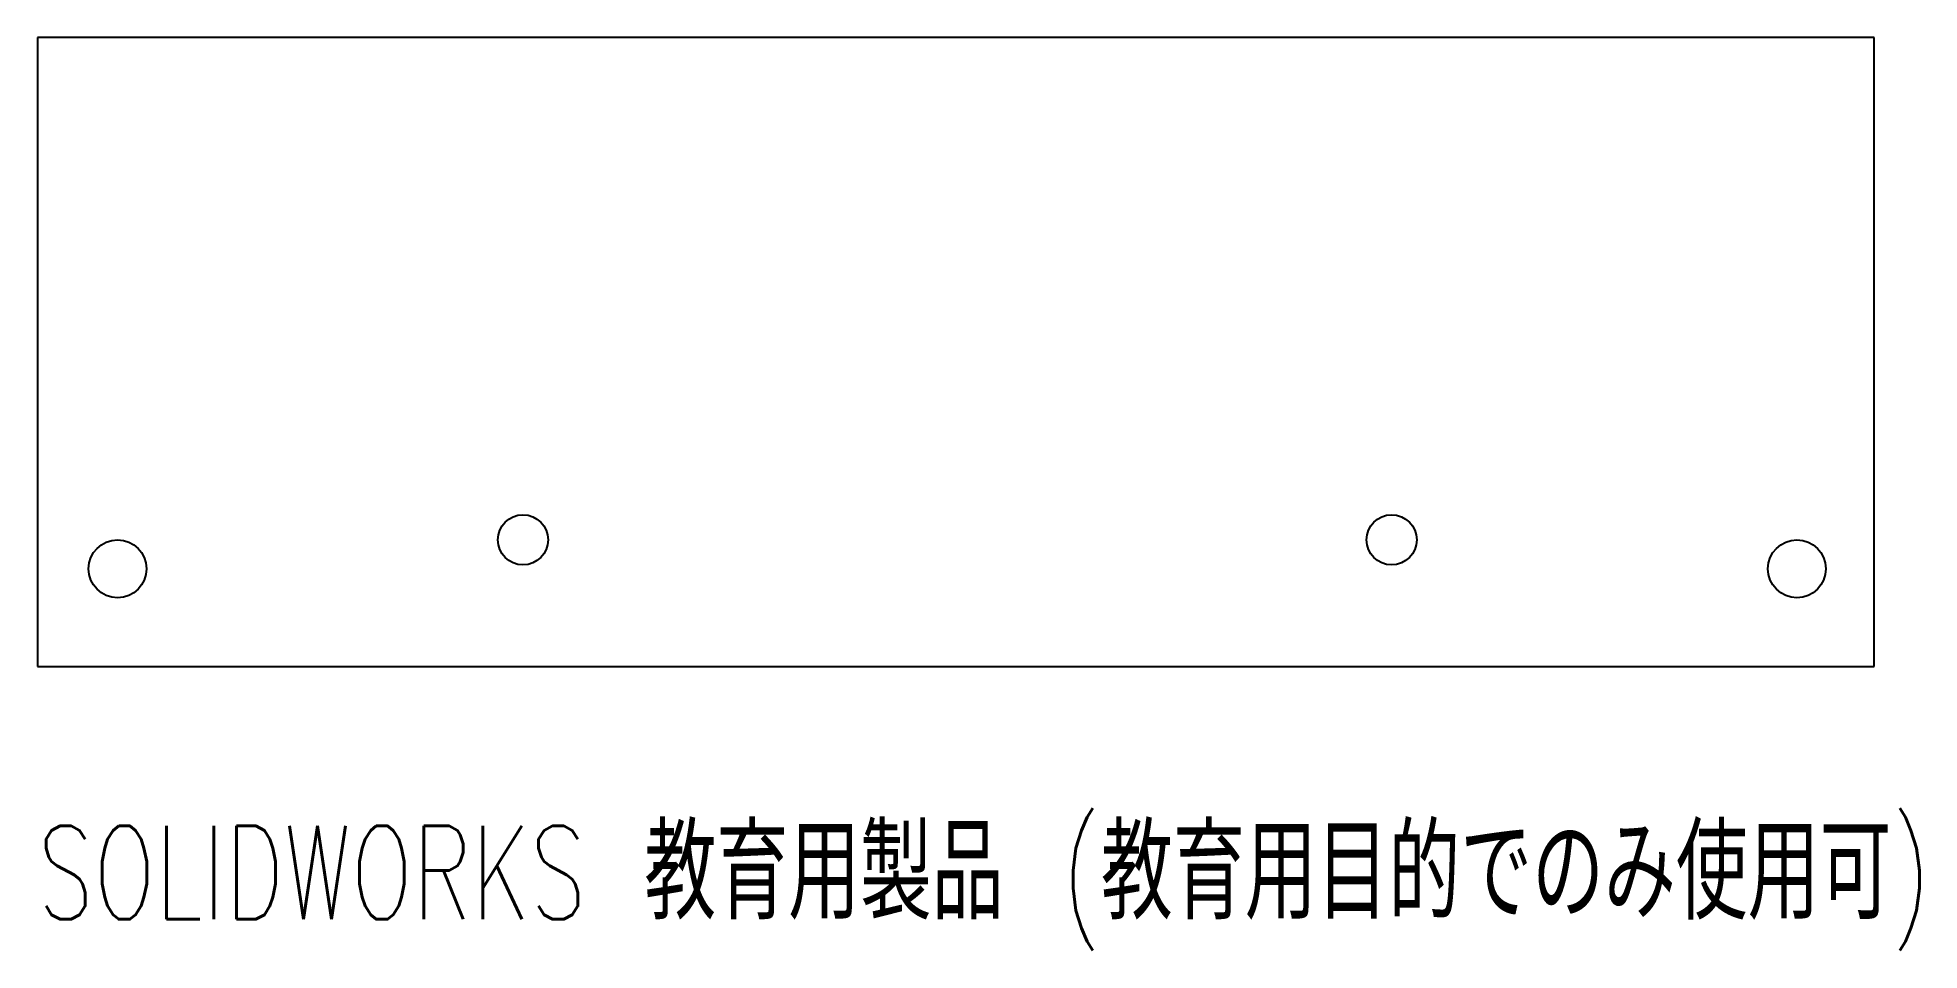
# Model space of a CAD drawing. Header units: millimetres. Extents: x -47.6 to 49.8, y -31.8 to 15.5.
import ezdxf

# ---------------------------------------------------------------- set-up
doc = ezdxf.new("R2010")
doc.units = ezdxf.units.MM
doc.styles.add('SLDTEXTSTYLE0', font='TXT', dxfattribs={"width": 0.7, "bigfont": 'bigfont'})

msp = doc.modelspace()

# ---------------------------------------------------------------- linework, layer by layer
at = {"color": 7, "linetype": 'Continuous', "lineweight": 25}
for p, q in [((47.5, 15.523), (-47.643, 15.523)), ((-47.643, 15.523), (-47.643, -17.056)), ((47.5, -17.056), (47.5, 15.523)), ((-47.643, -17.056), (47.5, -17.056))]:
    msp.add_line(p, q, dxfattribs=at)
for centre, radius in [((-22.5, -10.5), 1.3), ((22.5, -10.5), 1.3), ((-43.5, -12), 1.5), ((43.5, -12), 1.5)]:
    msp.add_circle(centre, radius, dxfattribs=at)

# ---------------------------------------------------------------- texts
at = {"color": 7, "linetype": 'Continuous', "insert": (-47.643, -25.326), "char_height": 4.83362, "attachment_point": 1, "style": 'SLDTEXTSTYLE0'}
msp.add_mtext('SOLIDWORKS 教育用製品 (教育用目的でのみ使用可)', dxfattribs=at)

doc.saveas('drawing.dxf')
